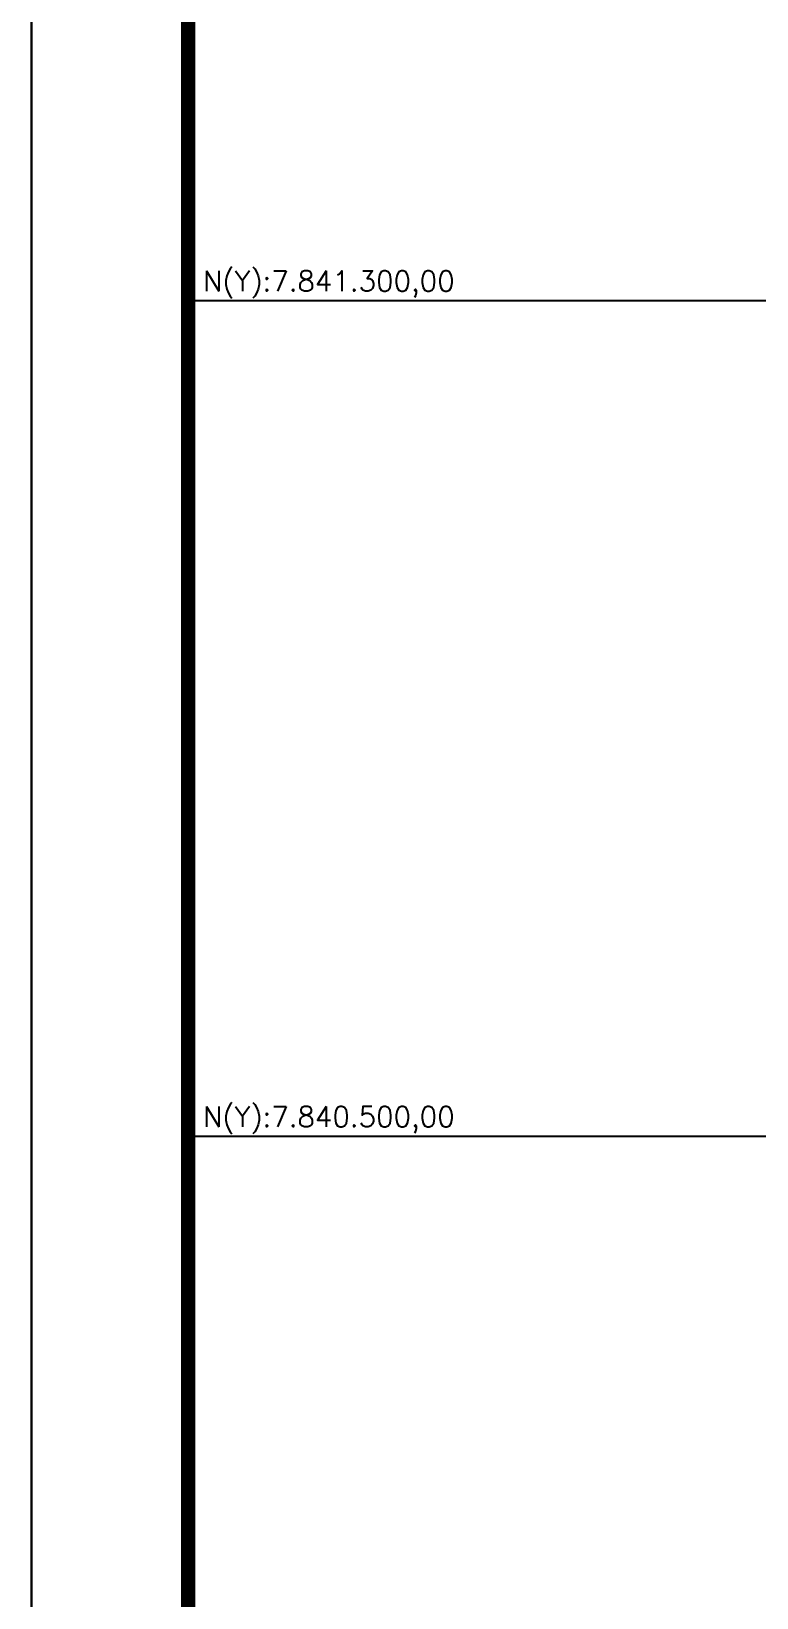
# Model space of a CAD drawing. Header units: millimetres. Extents: x 729593 to 732743, y 7839267 to 7843722.
# Drawn here: x 729593 to 730288, y 7840058 to 7841558 of the extents above; entities that cross this region are included whole.
import ezdxf
from ezdxf.enums import TextEntityAlignment as Align

# ---------------------------------------------------------------- set-up
doc = ezdxf.new("R2010")
doc.units = ezdxf.units.MM
doc.linetypes.add('LIN0', pattern=[0])
doc.layers.add('MALHA', color=8, linetype='Continuous')
doc.layers.add('MARGEM', color=5, linetype='Continuous')
doc.styles.add('ROMANS', font='romans')

msp = doc.modelspace()

# ---------------------------------------------------------------- linework, layer by layer
at = {"layer": 'MALHA'}
for points in [[(729743.5, 7841300), (730680.2, 7841300)], [(729743.5, 7840500), (730506.2, 7840500)]]:
    msp.add_lwpolyline(points, dxfattribs=at)
at = {"layer": 'MARGEM', "color": 174, "linetype": 'LIN0'}
msp.add_line((729593.5, 7839267.4), (729593.5, 7843722.4), dxfattribs=at)
at = {"layer": 'MARGEM', "color": 174, "linetype": 'LIN0', "flags": 128}
msp.add_lwpolyline([(732743.5, 7839267.4), (732743.5, 7843722.4), (729593.5, 7843722.4), (729593.5, 7839267.4)], close=True, dxfattribs=at)
at = {"layer": 'MARGEM', "color": 174, "linetype": 'LIN0', "const_width": 13.6, "flags": 128}
msp.add_lwpolyline([(732593.5, 7839769), (732593.5, 7843572.4), (729743.5, 7843572.4), (729743.5, 7839769)], close=True, dxfattribs=at)

# ---------------------------------------------------------------- texts
at = {"layer": 'MALHA', "style": 'ROMANS'}
for s, p in [('N(Y):7.841.300,00', (729757.9, 7841302.9)), ('N(Y):7.840.500,00', (729757.9, 7840502.9))]:
    msp.add_text(s, height=19.5, dxfattribs=at).set_placement(p, align=Align.BOTTOM_LEFT)

doc.saveas('drawing.dxf')
